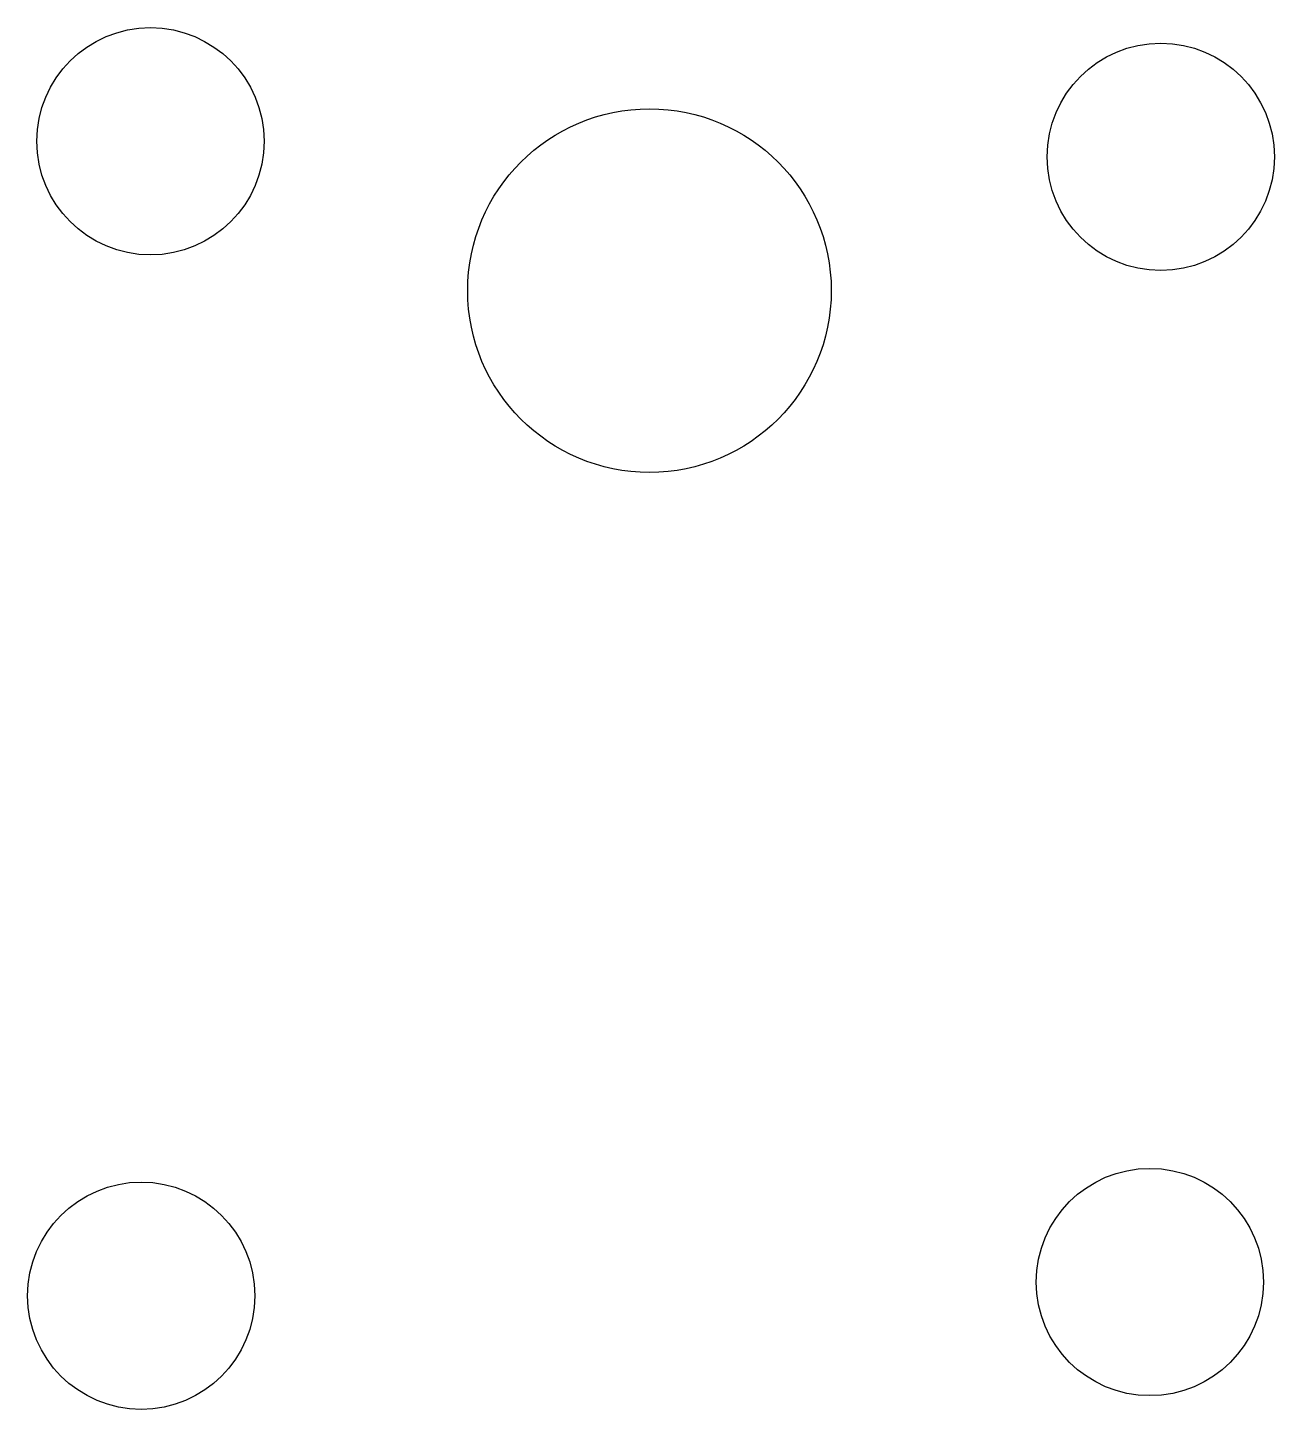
# Model space of a CAD drawing. Header units: millimetres. Extents: x -129.9 to -47.6, y 412.9 to 504.
import ezdxf

# ---------------------------------------------------------------- set-up
doc = ezdxf.new("R2010")
doc.units = ezdxf.units.MM

msp = doc.modelspace()

# ---------------------------------------------------------------- linework, layer by layer
for centre, radius in [((-121.828, 496.543, -172.908), 7.5), ((-55.136, 495.514, -172.908), 7.5), ((-88.888, 486.687, -102.908), 12), ((-55.854, 421.261, -172.908), 7.5), ((-122.437, 420.356, -172.908), 7.5)]:
    msp.add_circle(centre, radius)

doc.saveas('drawing.dxf')
